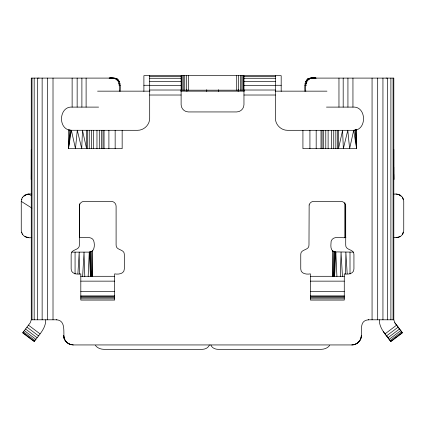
<?xml version="1.0" encoding="UTF-8"?>
<svg xmlns="http://www.w3.org/2000/svg" width="425" height="425" viewBox="0 0 425 425"><rect width="100%" height="100%" fill="white"/><g stroke="black" fill="none" stroke-linecap="round" stroke-linejoin="round"><path stroke-width="0.64" d="M31.291 150.046L31.264 179.616L31.264 149.356M31.264 179.616L31.386 150.466M332.987 276.654L333.312 251.43C329.896 249.257 331.006 244.582 331.139 241.209C333.216 235.126 341.392 238.43 345.918 237.623M345.562 274.024L345.87 252.126L347.198 273.812M333.646 276.287L334.332 251.898L332.424 250.745L332.424 276.643M340.276 276.675L341.057 252.126L342.444 276.436M334.114 276.399L335.065 252.067L334.332 251.898L353.372 252.126M393.816 149.356L393.816 179.616L393.763 174.34M88.156 276.436L89.271 252.126C94.196 252.11 94.791 246.128 94.106 242.457C93.558 235.28 83.911 237.931 79.411 237.623L79.411 204.005M334.592 276.436L335.808 252.126L334.332 251.898M82.636 276.436L84.022 252.126L84.803 276.675M77.881 273.812L79.204 252.126L79.517 274.024M122.156 130.31L122.156 148.676L68.473 148.676L69.753 130.167C57.619 128.153 59.277 106.091 72.128 107.105L98.6 107.105M379.312 319.802C379.228 328.658 386.128 334.852 390.862 341.594L402.443 332.865L394.788 322.713L393.816 319.802L393.816 78.099L310.303 78.099C304.194 78.832 304.619 86.822 304.911 91.285M120.163 91.285C120.456 86.822 120.886 78.838 114.777 78.099L31.264 78.099L31.264 319.802L30.287 322.713L22.637 332.865L34.218 341.594C38.941 334.868 45.852 328.647 45.762 319.802M86.573 130.31L86.573 148.676L82.482 130.31L81.728 148.676L77.286 130.31L75.469 148.676L71.384 130.31L68.473 129.859L68.473 148.676L70.571 130.273L137.61 130.31C144.08 130.347 149.738 124.69 149.696 118.224L149.696 75.682M402.921 232.831L402.778 234C401.025 237.155 397.205 237.984 393.869 237.623M31.801 237.623C27.014 238.622 21.165 235.795 21.25 230.371L21.25 201.37C21.165 195.946 27.014 193.12 31.801 194.119M368.677 319.802C357.43 320.54 363.657 333.359 360.209 339.973C358.53 342.98 355.21 344.967 351.762 344.941L73.318 344.941C69.238 344.978 65.402 342.183 64.138 338.311C63.192 331.989 66.05 320.296 56.398 319.802M402.273 234L402.778 234L403.5 232.252L403.75 230.371L403.75 201.37C403.83 196.281 398.507 193.221 393.869 194.119M361.075 337.864L361.425 335.272M68.473 148.676L71.384 130.31M209.392 345.026C208.335 347.847 205.259 349.292 202.385 349.318L103.774 349.318C100.603 349.254 97.378 348.017 95.402 345.456M329.678 345.456C327.702 348.017 324.477 349.26 321.305 349.318L217.855 349.318C214.986 349.292 211.905 347.847 210.853 345.026M314.861 78.397L316.019 78.099C306.669 76.229 304.783 83.523 305.809 91.285M23.88 196.244L26.547 194.607M383.207 331.442L385.045 333.875L396.626 325.146L394.788 322.713M386.548 335.872L398.129 327.144L399.537 329.008L402.241 332.605L390.665 341.333L390.081 340.563L401.662 331.835M387.951 337.737L399.537 329.008M385.045 333.875L389.157 339.336L400.738 330.608M275.384 75.682L275.384 118.224C275.342 124.69 280.999 130.347 287.465 130.31L353.696 130.31C367.136 130.395 366.679 106.032 352.947 107.105L326.48 107.105M395.994 237.623L400.127 236.651M352.729 344.898C356.633 344.473 360.044 341.557 361.101 337.774C360.134 341.233 357.234 343.995 353.712 344.744M308.587 79.071L311.36 78.099M313.889 78.503L315.153 78.099L308.906 78.349L310.08 78.45M314.139 78.243L313.762 78.349L315.153 78.099M308.906 78.349L316.019 78.099M314.585 78.349L315.116 78.205L309.926 78.349L311.121 78.402M338.507 130.31L338.507 148.676L342.592 130.31L343.352 148.676L347.793 130.31L349.61 148.676L353.696 130.31L355.619 130.114L353.696 130.31L356.607 148.676L356.607 129.859L355.002 130.22L356.607 148.676L302.924 148.676L302.924 130.31M306.143 85.043L304.911 85.351L306.207 85.351M306.882 81.425L305.633 81.728L306.898 82.094M355.002 130.22L356.607 129.859M307.679 80.261L306.489 80.224L308.348 79.953M29.001 194.119L26.621 194.363M351.762 344.941L354.264 344.611M306.282 83.635L305.097 83.475L306.335 83.358M71.708 252.126L89.271 252.126L91.773 251.43L92.098 276.654M309.411 78.949L307.61 79.071L310.303 78.099L314.086 78.243M110.102 78.243L115.154 78.349L109.055 78.099C118.432 76.33 120.275 83.401 119.271 91.285M306.861 81.701L305.633 81.728L306.85 81.728M149.696 76.341L181.119 76.341M243.961 76.341L275.384 76.341M38.516 78.099L39.01 78.099M386.07 78.099L386.564 78.099M149.696 78.274L181.119 78.274M243.961 78.274L275.384 78.274M309.427 79.071L307.61 79.071L308.879 79.167M306.489 80.224L307.705 80.224M149.696 81.345L181.119 81.345M243.961 81.345L275.384 81.345M305.097 83.475L306.308 83.475M143.894 85.276L149.696 85.276M275.384 85.276L281.185 85.276M149.696 85.351L181.119 85.351M243.961 85.351L275.384 85.351M149.696 90.015L181.119 90.015M243.961 90.015L275.384 90.015M180.79 90.185L244.29 90.185M97.569 91.152L149.945 91.152M180.726 91.152L244.348 91.152M275.219 91.152L326.963 91.152M149.696 95.019L181.119 95.019M243.961 95.019L275.384 95.019M398.379 194.363L395.994 194.119M24.873 195.091L25.378 195.091M398.453 194.607L400.127 195.091M22.222 197.742L22.727 197.742M402.273 197.742L402.778 197.742M21.494 199.49L22.004 199.49M402.996 199.49L403.5 199.49L402.576 198.183M21.494 232.252L22.004 232.252M402.996 232.252L403.5 232.252M22.222 234L22.727 234M24.873 236.651L29.001 237.623M26.621 237.378L27.126 237.378M397.874 237.378L398.379 237.378M80.814 276.298L114.649 276.298M310.431 276.298L344.266 276.298M80.814 281.143L114.649 281.143M310.431 281.143L344.266 281.143M80.814 291.428L114.649 291.428M310.431 291.428L344.266 291.428M80.814 295.896L114.649 295.896M310.431 295.896L344.266 295.896M80.814 296.661L114.649 296.661M310.431 296.661L344.266 296.661M80.814 297.665L114.649 297.665M310.431 297.665L344.266 297.665M80.814 298.828L114.649 298.828M310.431 298.828L344.266 298.828M31.264 319.802L56.892 319.802M368.188 319.802L393.816 319.802M111.01 78.269L116.174 78.349L109.926 78.099L112.301 78.428M115.621 78.976L117.47 79.071L114.888 78.752M335.065 252.067L335.808 252.126L336.919 276.436M116.795 80.049L118.586 80.224L117.374 79.958M73.318 344.941C69.047 344.914 65.11 341.897 63.978 337.774C64.919 341.243 67.857 343.99 71.358 344.744M118.166 81.547L119.441 81.728L118.203 81.345M69.44 130.108L70.422 130.257M118.734 83.273L119.983 83.475L118.825 83.034M118.952 85.096L120.163 85.351L118.989 84.851M110.155 78.243L110.489 78.349M333.636 251.611L334.703 251.998L332.993 251.223M28.496 194.119L31.434 195.585M21.25 201.37L31.896 208.096M28.454 325.146L40.035 333.875M26.95 327.144L38.532 335.872M25.543 329.008L37.129 337.737M24.342 330.608L35.923 339.336M23.418 331.835L34.999 340.563M22.833 332.605L34.414 341.333M399.617 195.091L401.12 196.244M390.665 341.333L390.862 341.594L389.157 339.336M396.626 325.146L398.129 327.144M89.271 252.126L90.488 276.436M355.815 130.071L356.607 148.676M90.961 276.404L90.01 252.073L90.738 251.898L91.423 276.293M31.556 150.609L31.663 153.908M393.763 167.03L393.816 179.616M393.077 78.099L393.077 319.802M390.899 78.099L390.899 319.802M387.446 78.099L387.446 319.802M382.941 78.099L382.941 319.802M377.692 78.099L377.692 319.802M372.061 78.099L372.061 319.802M352.947 78.099L352.947 107.105M350.009 252.126L350.009 274.024M347.932 78.099L347.932 107.105M345.36 204.005L345.36 237.623M344.824 202.688L344.824 237.623M343.182 78.099L343.182 107.105M338.964 78.099L338.964 107.105M337.45 130.31L337.45 148.676M335.835 130.31L335.835 148.676M333.747 130.31L333.747 148.676M331.42 130.31L331.42 148.676M328.111 130.31L328.111 148.676M325.784 130.31L325.784 148.676M323.696 130.31L323.696 148.676M322.081 130.31L322.081 148.676M321.018 130.31L321.018 148.676M316.179 130.31L316.179 148.676M309.921 130.31L309.921 148.676M281.185 91.418L281.185 75.682L143.894 75.682L143.894 91.418M243.961 75.682L243.961 104.688C243.987 108.566 240.593 111.961 236.709 111.94L188.371 111.94C184.487 111.961 181.093 108.566 181.119 104.688L181.119 75.682M243.711 75.682L243.711 90.185M242.988 75.682L242.988 90.185M241.836 75.682L241.836 90.185M240.337 75.682L240.337 90.185M238.584 75.682L238.584 90.185M238.159 89.68L238.159 91.418M236.709 75.682L236.709 90.185M218.338 89.68L218.338 91.418M206.736 89.68L206.736 91.418M188.371 75.682L188.371 90.185M186.92 89.68L186.92 91.418M186.49 75.682L186.49 90.185M184.742 75.682L184.742 90.185M183.244 75.682L183.244 90.185M182.091 75.682L182.091 90.185M181.363 75.682L181.363 90.185M115.154 130.31L115.154 148.676M108.901 130.31L108.901 148.676M104.056 130.31L104.056 148.676M102.999 130.31L102.999 148.676M101.384 130.31L101.384 148.676M99.296 130.31L99.296 148.676M96.964 130.31L96.964 148.676M93.659 130.31L93.659 148.676M92.655 250.745L92.655 276.643M91.327 130.31L91.327 148.676M89.245 130.31L89.245 148.676M87.63 130.31L87.63 148.676M86.11 78.099L86.11 107.105M81.892 78.099L81.892 107.105M79.666 204.005L79.666 237.623M77.148 78.099L77.148 107.105M75.066 252.126L75.066 274.024M72.128 78.099L72.128 107.105M53.013 78.099L53.013 319.802M47.388 78.099L47.388 319.802M42.139 78.099L42.139 319.802M37.634 78.099L37.634 319.802M34.175 78.099L34.175 319.802M32.002 78.099L32.002 319.802M79.528 204.951L79.363 244.986C79.65 250.708 70.853 248.822 71.145 254.543L71.145 269.046C71.161 273.971 77.137 274.571 80.814 273.881L80.814 300.077L114.649 300.077L114.649 273.881C118.325 274.571 124.297 273.971 124.318 269.046L124.318 254.543C124.605 248.822 115.812 250.708 116.099 244.986L116.099 206.205C116.115 203.617 113.852 201.354 111.265 201.37L84.192 201.37C82.057 201.381 80.091 202.89 79.528 204.951M309.145 204.951L308.98 244.986C309.267 250.708 300.475 248.822 300.762 254.543L300.762 269.046C300.778 273.971 306.754 274.571 310.431 273.881L310.431 300.077L344.266 300.077L344.266 273.881C347.942 274.571 353.913 273.971 353.935 269.046L353.935 254.543C354.222 248.822 345.429 250.708 345.716 244.986L345.716 206.205C345.732 203.617 343.469 201.354 340.882 201.37L313.815 201.37C311.674 201.381 309.708 202.89 309.145 204.951M64.138 338.311L63.649 335.272L64.138 338.311"/></g></svg>
